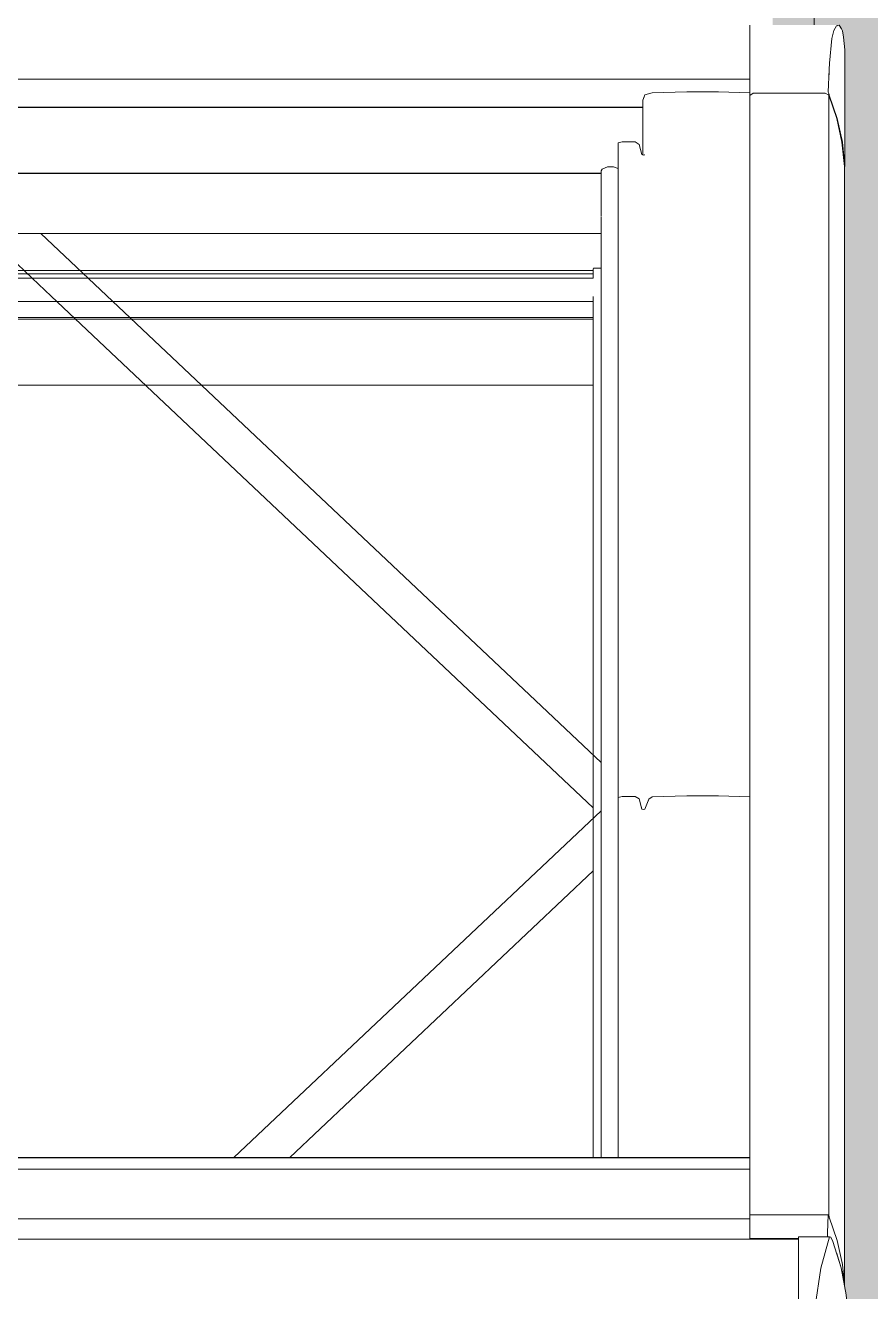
# Model space of a CAD drawing. Header units: metres. Extents: x -208 to 1512, y -277 to 123.
# Drawn here: x 839.847 to 840.278, y -3.63 to -2.984 of the extents above; entities that cross this region are included whole.
import ezdxf

# ---------------------------------------------------------------- set-up
doc = ezdxf.new("R2010")
doc.units = ezdxf.units.M
doc.header["$MEASUREMENT"] = 0
doc.linetypes.add('Wipeout_Contour', pattern=[1, 0, -1])
for name, color, linetype in [('325 Dachfenster', 7, 'Continuous'), ('330 Dachaufbau', 7, 'Continuous'), ('918 Lageplan Beschriftung.x', 7, 'Continuous')]:
    doc.layers.add(name, color=color, linetype=linetype)

# ---------------------------------------------------------------- blocks, each defined once
blk = doc.blocks.new('Dachfläche_60_5', base_point=(837.91228, -4.6))
at = {"layer": '330 Dachaufbau', "linetype": 'Continuous', "lineweight": 0, "true_color": 0x000000}
h = blk.add_hatch(color=18, dxfattribs=at)
h.paths.add_polyline_path([(844.09731, -4.5), (844.09716, -4.54333), (844.09697, -4.6), (844.22771, -4.6), (844.24327, 0.07), (843.21228, 0.07), (843.21228, -0.77152), (841.46228, -0.77152), (841.46228, 0.07), (840.45228, 0.07), (840.45228, -0.4), (840.76228, -0.4), (840.76228, -0.73528), (837.91228, -0.73528), (837.91228, -4.5)])
h.paths.add_polyline_path([(843.18728, -3.79873), (841.48728, -3.79873), (841.48728, -2.1975), (843.18728, -2.1975)], flags=0)
h.paths.add_polyline_path([(840.24913, -2.1975), (840.24913, -3.79873), (838.54913, -3.79873), (838.54913, -2.1975)], flags=0)
at = {"layer": '330 Dachaufbau', "color": 7, "linetype": 'Continuous', "lineweight": 18, "flags": 128}
blk.add_lwpolyline([(840.24913, -3.79873), (840.24913, -2.1975)], dxfattribs=at)
blk = doc.blocks.new('VELUX SlopeRoofBundle[40]_5', base_point=(825.25728, 0))
at = {"color": 254, "linetype": 'Wipeout_Contour', "lineweight": 0, "ltscale": 6718.755766}
blk.add_wipeout([(839.44987, -2.95926), (839.45025, -2.98422), (839.46193, -2.98422), (839.46193, -3.01187), (840.21633, -3.01187), (840.21633, -2.98422), (840.22801, -2.98422), (840.22839, -2.95926)], dxfattribs=at).dxf.layer = '325 Dachfenster'
at = {"color": 254, "linetype": 'Wipeout_Contour', "lineweight": 0, "ltscale": 6722.768354}
blk.add_wipeout([(840.14053, -3.56164), (840.14103, -3.56164), (840.14103, -3.05769), (840.14053, -3.05854), (840.14053, -3.05967), (840.14063, -3.05967), (840.14063, -3.08153), (840.14053, -3.0818)], dxfattribs=at).dxf.layer = '325 Dachfenster'
at = {"color": 254, "linetype": 'Wipeout_Contour', "lineweight": 0, "ltscale": 3360.630416}
blk.add_wipeout([(840.14933, -3.56164), (840.15123, -3.56164), (840.15123, -3.37752), (840.14933, -3.37801)], dxfattribs=at).dxf.layer = '325 Dachfenster'
at = {"color": 254, "linetype": 'Wipeout_Contour', "lineweight": 0, "ltscale": 5040.312457}
blk.add_wipeout([(840.21633, -3.37775), (840.20043, -3.37723), (840.20043, -3.56164), (840.21633, -3.56164), (840.21633, -3.52738), (840.21633, -3.50489)], dxfattribs=at).dxf.layer = '325 Dachfenster'
at = {"color": 254, "linetype": 'Wipeout_Contour', "lineweight": 0, "ltscale": 3360.679061}
blk.add_wipeout([(840.16203, -3.56164), (840.16283, -3.56164), (840.16283, -3.38402), (840.16203, -3.38423)], dxfattribs=at).dxf.layer = '325 Dachfenster'
at = {"color": 254, "linetype": 'Wipeout_Contour', "lineweight": 0, "ltscale": 3361.307446}
blk.add_wipeout([(840.24113, -3.60202), (840.24113, -3.618), (840.25249, -3.618), (840.25699, -3.60202)], dxfattribs=at).dxf.layer = '325 Dachfenster'
at = {"color": 254, "linetype": 'Wipeout_Contour', "lineweight": 0, "ltscale": 4201.601609}
blk.add_wipeout([(840.26283, -3.61796), (840.26283, -3.77361), (840.26351, -3.77738), (840.26543, -3.78697), (840.26543, -3.63161)], dxfattribs=at).dxf.layer = '325 Dachfenster'
at = {"color": 254, "linetype": 'Wipeout_Contour', "lineweight": 0, "ltscale": 3361.005985}
blk.add_wipeout([(840.21633, -2.98692), (840.25913, -2.98692), (840.26054, -2.98457), (840.21633, -2.98457)], dxfattribs=at).dxf.layer = '325 Dachfenster'
at = {"color": 254, "linetype": 'Wipeout_Contour', "lineweight": 0, "ltscale": 3360.99869}
blk.add_wipeout([(840.21633, -3.00365), (840.25696, -3.00365), (840.25817, -2.99113), (840.21633, -2.99113)], dxfattribs=at).dxf.layer = '325 Dachfenster'
at = {"color": 254, "linetype": 'Wipeout_Contour', "lineweight": 0, "ltscale": 3360.675862}
blk.add_wipeout([(840.16123, -3.56164), (840.16203, -3.56164), (840.16203, -3.38423), (840.16123, -3.38395)], dxfattribs=at).dxf.layer = '325 Dachfenster'
at = {"color": 254, "linetype": 'Wipeout_Contour', "lineweight": 0, "ltscale": 3360.946428}
blk.add_wipeout([(840.24113, -3.60294), (840.21633, -3.60294), (840.21633, -3.60322), (840.24113, -3.60322)], dxfattribs=at).dxf.layer = '325 Dachfenster'
at = {"color": 254, "linetype": 'Wipeout_Contour', "lineweight": 0, "ltscale": 3361.270833}
blk.add_wipeout([(840.24113, -3.618), (840.24113, -3.63738), (840.2496, -3.63738), (840.25249, -3.618)], dxfattribs=at).dxf.layer = '325 Dachfenster'
at = {"color": 254, "linetype": 'Wipeout_Contour', "lineweight": 0, "ltscale": 3360.994323}
blk.add_wipeout([(840.25913, -2.98692), (840.21633, -2.98692), (840.21633, -2.99113), (840.25817, -2.99113)], dxfattribs=at).dxf.layer = '325 Dachfenster'
at = {"color": 254, "linetype": 'Wipeout_Contour', "lineweight": 0, "ltscale": 3360.671735}
blk.add_wipeout([(840.15993, -3.56164), (840.16123, -3.56164), (840.16123, -3.38395), (840.15993, -3.37879)], dxfattribs=at).dxf.layer = '325 Dachfenster'
at = {"color": 254, "linetype": 'Wipeout_Contour', "lineweight": 0, "ltscale": 10082.363856}
blk.add_wipeout([(840.25797, -3.75667), (840.25873, -3.75858), (840.25873, -3.60447), (840.25763, -3.6023), (840.25699, -3.60202), (840.25249, -3.618), (840.2496, -3.63738), (840.24832, -3.65986), (840.24875, -3.68525), (840.25083, -3.71311), (840.25457, -3.74323), (840.25589, -3.74981)], dxfattribs=at).dxf.layer = '325 Dachfenster'
at = {"color": 254, "linetype": 'Wipeout_Contour', "lineweight": 0, "ltscale": 3360.684736}
blk.add_wipeout([(840.16283, -3.56164), (840.16483, -3.56164), (840.16483, -3.37886), (840.16283, -3.38402)], dxfattribs=at).dxf.layer = '325 Dachfenster'
at = {"color": 254, "linetype": 'Wipeout_Contour', "lineweight": 0, "ltscale": 4201.574741}
blk.add_wipeout([(840.26283, -3.61796), (840.25873, -3.60447), (840.25873, -3.75858), (840.25985, -3.76324), (840.26283, -3.77361)], dxfattribs=at).dxf.layer = '325 Dachfenster'
at = {"color": 254, "linetype": 'Wipeout_Contour', "lineweight": 0, "ltscale": 3360.664824}
blk.add_wipeout([(840.15783, -3.37752), (840.15783, -3.56164), (840.15993, -3.56164), (840.15993, -3.37879)], dxfattribs=at).dxf.layer = '325 Dachfenster'
at = {"color": 254, "linetype": 'Wipeout_Contour', "lineweight": 0, "ltscale": 3360.692231}
blk.add_wipeout([(840.16483, -3.56164), (840.16663, -3.56164), (840.16663, -3.3778), (840.16483, -3.37886)], dxfattribs=at).dxf.layer = '325 Dachfenster'
at = {"color": 254, "linetype": 'Wipeout_Contour', "lineweight": 0, "ltscale": 5041.678622}
blk.add_wipeout([(840.25593, -3.60202), (840.25683, -3.60202), (840.25683, -3.59208), (840.25638, -3.5909), (840.2563, -3.59082), (840.25593, -3.59999)], dxfattribs=at).dxf.layer = '325 Dachfenster'
at = {"color": 254, "linetype": 'Wipeout_Contour', "lineweight": 0, "ltscale": 3361.090342}
blk.add_wipeout([(840.26353, -3.6162), (840.26353, -3.62164), (840.26483, -3.62846), (840.26483, -3.62845)], dxfattribs=at).dxf.layer = '325 Dachfenster'
at = {"color": 254, "linetype": 'Wipeout_Contour', "lineweight": 0, "ltscale": 3360.671833}
blk.add_wipeout([(840.16203, -3.05055), (840.16123, -3.05027), (840.16123, -3.38395), (840.16203, -3.38423)], dxfattribs=at).dxf.layer = '325 Dachfenster'
at = {"color": 254, "linetype": 'Wipeout_Contour', "lineweight": 0, "ltscale": 3360.647407}
blk.add_wipeout([(840.15783, -3.37752), (840.15123, -3.37752), (840.15123, -3.56164), (840.15783, -3.56164)], dxfattribs=at).dxf.layer = '325 Dachfenster'
at = {"color": 254, "linetype": 'Wipeout_Contour', "lineweight": 0, "ltscale": 3360.731014}
blk.add_wipeout([(840.16663, -3.56164), (840.18423, -3.56164), (840.18423, -3.37723), (840.16663, -3.3778)], dxfattribs=at).dxf.layer = '325 Dachfenster'
at = {"color": 254, "linetype": 'Wipeout_Contour', "lineweight": 0, "ltscale": 5882.65131}
blk.add_wipeout([(840.25683, -3.59208), (840.25683, -3.60202), (840.25699, -3.60202), (840.25763, -3.6023), (840.25873, -3.60447), (840.26083, -3.61138), (840.26083, -3.60403)], dxfattribs=at).dxf.layer = '325 Dachfenster'
at = {"color": 254, "linetype": 'Wipeout_Contour', "lineweight": 0, "ltscale": 5040.25825}
blk.add_wipeout([(840.16203, -3.05055), (840.16203, -3.38423), (840.16283, -3.38402), (840.16283, -3.0503), (840.16273, -3.05033), (840.16273, -3.05036)], dxfattribs=at).dxf.layer = '325 Dachfenster'
at = {"color": 254, "linetype": 'Wipeout_Contour', "lineweight": 0, "ltscale": 3360.619359}
blk.add_wipeout([(840.14693, -3.05649), (840.14693, -3.56164), (840.14933, -3.56164), (840.14933, -3.05731)], dxfattribs=at).dxf.layer = '325 Dachfenster'
at = {"color": 254, "linetype": 'Wipeout_Contour', "lineweight": 0, "ltscale": 3360.798601}
blk.add_wipeout([(840.18423, -3.37723), (840.18423, -3.56164), (840.20043, -3.56164), (840.20043, -3.37723)], dxfattribs=at).dxf.layer = '325 Dachfenster'
at = {"color": 254, "linetype": 'Wipeout_Contour', "lineweight": 0, "ltscale": 5041.222841}
blk.add_wipeout([(840.21633, -3.59999), (840.21633, -3.60294), (840.24113, -3.60294), (840.24113, -3.60202), (840.25593, -3.60202), (840.25593, -3.59999)], dxfattribs=at).dxf.layer = '325 Dachfenster'
at = {"color": 254, "linetype": 'Wipeout_Contour', "lineweight": 0, "ltscale": 4201.111791}
blk.add_wipeout([(840.26083, -3.60403), (840.26083, -3.61138), (840.26283, -3.61796), (840.26353, -3.62164), (840.26353, -3.6162)], dxfattribs=at).dxf.layer = '325 Dachfenster'
at = {"color": 254, "linetype": 'Wipeout_Contour', "lineweight": 0, "ltscale": 4201.771676}
blk.add_wipeout([(840.26333, -3.04401), (840.26063, -3.03184), (840.26063, -3.60344), (840.26083, -3.60403), (840.26333, -3.6153)], dxfattribs=at).dxf.layer = '325 Dachfenster'
at = {"color": 254, "linetype": 'Wipeout_Contour', "lineweight": 0, "ltscale": 3360.680575}
blk.add_wipeout([(840.16483, -3.04514), (840.16283, -3.0503), (840.16283, -3.38402), (840.16483, -3.37886)], dxfattribs=at).dxf.layer = '325 Dachfenster'
at = {"color": 254, "linetype": 'Wipeout_Contour', "lineweight": 0, "ltscale": 3360.59656}
blk.add_wipeout([(840.14103, -3.05769), (840.14103, -3.56164), (840.14383, -3.56164), (840.14383, -3.05656)], dxfattribs=at).dxf.layer = '325 Dachfenster'
at = {"color": 254, "linetype": 'Wipeout_Contour', "lineweight": 0, "ltscale": 3360.985413}
blk.add_wipeout([(840.21633, -3.59082), (840.21633, -3.59999), (840.25593, -3.59999), (840.2563, -3.59082)], dxfattribs=at).dxf.layer = '325 Dachfenster'
at = {"color": 254, "linetype": 'Wipeout_Contour', "lineweight": 0, "ltscale": 3359.388188}
blk.add_wipeout([(840.24113, -3.60322), (839.43713, -3.60322), (839.43713, -3.61935), (840.24113, -3.61935)], dxfattribs=at).dxf.layer = '325 Dachfenster'
at = {"color": 254, "linetype": 'Wipeout_Contour', "lineweight": 0, "ltscale": 3360.972522}
blk.add_wipeout([(840.21803, -3.01893), (840.21803, -3.59082), (840.25483, -3.59082), (840.25483, -3.01893)], dxfattribs=at).dxf.layer = '325 Dachfenster'
at = {"color": 254, "linetype": 'Wipeout_Contour', "lineweight": 0, "ltscale": 3360.667575}
blk.add_wipeout([(840.15993, -3.37879), (840.16123, -3.38395), (840.16123, -3.05027), (840.15993, -3.0451)], dxfattribs=at).dxf.layer = '325 Dachfenster'
at = {"color": 254, "linetype": 'Wipeout_Contour', "lineweight": 0, "ltscale": 3360.726931}
blk.add_wipeout([(840.16663, -3.04408), (840.16663, -3.3778), (840.18423, -3.37723), (840.18423, -3.04351)], dxfattribs=at).dxf.layer = '325 Dachfenster'
at = {"color": 254, "linetype": 'Wipeout_Contour', "lineweight": 0, "ltscale": 3360.608348}
blk.add_wipeout([(840.14383, -3.05656), (840.14383, -3.56164), (840.14693, -3.56164), (840.14693, -3.05649)], dxfattribs=at).dxf.layer = '325 Dachfenster'
at = {"color": 254, "linetype": 'Wipeout_Contour', "lineweight": 0, "ltscale": 3359.379874}
blk.add_wipeout([(839.53773, -3.09043), (839.53773, -3.0905), (840.14053, -3.0905), (840.14053, -3.09043)], dxfattribs=at).dxf.layer = '325 Dachfenster'
at = {"color": 254, "linetype": 'Wipeout_Contour', "lineweight": 0, "ltscale": 3359.387952}
blk.add_wipeout([(840.21633, -3.59644), (839.46193, -3.59644), (839.46193, -3.59875), (840.21633, -3.59875)], dxfattribs=at).dxf.layer = '325 Dachfenster'
at = {"color": 254, "linetype": 'Wipeout_Contour', "lineweight": 0, "ltscale": 3359.38851}
blk.add_wipeout([(839.43713, -3.64056), (840.24113, -3.64056), (840.24113, -3.61935), (839.43713, -3.61935)], dxfattribs=at).dxf.layer = '325 Dachfenster'
at = {"layer": '325 Dachfenster', "linetype": 'Continuous', "lineweight": 0, "flags": 128}
for points in [[(840.16123, -3.38395), (840.16203, -3.38423)], [(840.16203, -3.38423), (840.16283, -3.38402)], [(840.24113, -3.82879), (840.24113, -3.82144), (840.24113, -3.81267), (840.24113, -3.80235), (840.24113, -3.79054), (840.24113, -3.77738), (840.24113, -3.76324), (840.24113, -3.75667), (840.24113, -3.74981), (840.24113, -3.74323), (840.24113, -3.71311), (840.24113, -3.68525), (840.24113, -3.65986), (840.24113, -3.63738), (840.24113, -3.618), (840.24113, -3.60202)]]:
    blk.add_lwpolyline(points, dxfattribs=at)
at = {"color": 254, "linetype": 'Wipeout_Contour', "lineweight": 0, "ltscale": 3360.895534}
blk.add_wipeout([(840.21633, -3.02019), (840.21633, -3.59082), (840.21803, -3.59082), (840.21803, -3.01893)], dxfattribs=at).dxf.layer = '325 Dachfenster'
at = {"color": 254, "linetype": 'Wipeout_Contour', "lineweight": 0, "ltscale": 4201.778103}
blk.add_wipeout([(840.25663, -3.01989), (840.25663, -3.59156), (840.25683, -3.59208), (840.26063, -3.60344), (840.26063, -3.03184)], dxfattribs=at).dxf.layer = '325 Dachfenster'
at = {"color": 254, "linetype": 'Wipeout_Contour', "lineweight": 0, "ltscale": 3360.626336}
blk.add_wipeout([(840.14933, -3.04433), (840.14933, -3.37801), (840.15123, -3.37752), (840.15123, -3.04383)], dxfattribs=at).dxf.layer = '325 Dachfenster'
at = {"color": 254, "linetype": 'Wipeout_Contour', "lineweight": 0, "ltscale": 3360.688142}
blk.add_wipeout([(840.16483, -3.04514), (840.16483, -3.37886), (840.16663, -3.3778), (840.16663, -3.04408)], dxfattribs=at).dxf.layer = '325 Dachfenster'
at = {"color": 254, "linetype": 'Wipeout_Contour', "lineweight": 0, "ltscale": 3360.794529}
blk.add_wipeout([(840.18423, -3.04351), (840.18423, -3.37723), (840.20043, -3.37723), (840.20043, -3.04351)], dxfattribs=at).dxf.layer = '325 Dachfenster'
at = {"color": 254, "linetype": 'Wipeout_Contour', "lineweight": 0, "ltscale": 3359.379425}
blk.add_wipeout([(839.53763, -3.05967), (839.53763, -3.05988), (840.14063, -3.05988), (840.14063, -3.05967)], dxfattribs=at).dxf.layer = '325 Dachfenster'
at = {"color": 254, "linetype": 'Wipeout_Contour', "lineweight": 0, "ltscale": 3359.379681}
blk.add_wipeout([(839.53763, -3.0748), (839.53763, -3.07982), (840.14063, -3.07982), (840.14063, -3.0748)], dxfattribs=at).dxf.layer = '325 Dachfenster'
at = {"color": 254, "linetype": 'Wipeout_Contour', "lineweight": 0, "ltscale": 3359.387916}
blk.add_wipeout([(840.21633, -3.59448), (839.46193, -3.59448), (839.46193, -3.59644), (840.21633, -3.59644)], dxfattribs=at).dxf.layer = '325 Dachfenster'
at = {"color": 254, "linetype": 'Wipeout_Contour', "lineweight": 0, "ltscale": 3359.388034}
blk.add_wipeout([(840.21633, -3.6015), (839.46193, -3.6015), (839.46193, -3.60322), (840.21633, -3.60322)], dxfattribs=at).dxf.layer = '325 Dachfenster'
at = {"layer": '325 Dachfenster', "linetype": 'Continuous', "lineweight": 0, "flags": 128}
for points in [[(840.16483, -3.37886), (840.16663, -3.3778)], [(840.25699, -3.60202), (840.24113, -3.60202)], [(840.25699, -3.60202), (840.25763, -3.6023)]]:
    blk.add_lwpolyline(points, dxfattribs=at)
at = {"color": 254, "linetype": 'Wipeout_Contour', "lineweight": 0, "ltscale": 5040.907145}
blk.add_wipeout([(840.25483, -3.01893), (840.25483, -3.59082), (840.2563, -3.59082), (840.25638, -3.5909), (840.25663, -3.59156), (840.25663, -3.01989)], dxfattribs=at).dxf.layer = '325 Dachfenster'
at = {"color": 254, "linetype": 'Wipeout_Contour', "lineweight": 0, "ltscale": 3360.643334}
blk.add_wipeout([(840.15783, -3.04383), (840.15123, -3.04383), (840.15123, -3.37752), (840.15783, -3.37752)], dxfattribs=at).dxf.layer = '325 Dachfenster'
at = {"color": 254, "linetype": 'Wipeout_Contour', "lineweight": 0, "ltscale": 3360.85873}
blk.add_wipeout([(840.20043, -3.04351), (840.20043, -3.37723), (840.21633, -3.37775), (840.21633, -3.04403)], dxfattribs=at).dxf.layer = '325 Dachfenster'
at = {"color": 254, "linetype": 'Wipeout_Contour', "lineweight": 0, "ltscale": 4201.70287}
blk.add_wipeout([(840.26333, -3.04401), (840.26333, -3.6153), (840.26353, -3.6162), (840.26463, -3.62657), (840.26463, -3.05626)], dxfattribs=at).dxf.layer = '325 Dachfenster'
at = {"color": 254, "linetype": 'Wipeout_Contour', "lineweight": 0, "ltscale": 3359.379504}
blk.add_wipeout([(839.53763, -3.07049), (840.14063, -3.07049), (840.14063, -3.05988), (839.53763, -3.05988)], dxfattribs=at).dxf.layer = '325 Dachfenster'
at = {"color": 254, "linetype": 'Wipeout_Contour', "lineweight": 0, "ltscale": 6718.759164}
blk.add_wipeout([(840.14063, -3.08067), (839.53763, -3.08067), (839.53763, -3.08153), (839.53773, -3.0818), (839.53773, -3.08258), (840.14053, -3.08258), (840.14053, -3.0818), (840.14063, -3.08153)], dxfattribs=at).dxf.layer = '325 Dachfenster'
at = {"color": 254, "linetype": 'Wipeout_Contour', "lineweight": 0, "ltscale": 3359.38739}
blk.add_wipeout([(839.46193, -3.56177), (839.46193, -3.56751), (840.21633, -3.56751), (840.21633, -3.56177)], dxfattribs=at).dxf.layer = '325 Dachfenster'
at = {"color": 254, "linetype": 'Wipeout_Contour', "lineweight": 0, "ltscale": 3359.387728}
blk.add_wipeout([(839.46193, -3.58631), (840.21633, -3.58631), (840.21633, -3.58259), (839.46193, -3.58259)], dxfattribs=at).dxf.layer = '325 Dachfenster'
at = {"color": 254, "linetype": 'Wipeout_Contour', "lineweight": 0, "ltscale": 3359.387865}
blk.add_wipeout([(839.46193, -3.59202), (839.46193, -3.59296), (840.21633, -3.59296), (840.21633, -3.59202)], dxfattribs=at).dxf.layer = '325 Dachfenster'
at = {"color": 254, "linetype": 'Wipeout_Contour', "lineweight": 0, "ltscale": 3359.387996}
blk.add_wipeout([(840.21633, -3.59875), (839.46193, -3.59875), (839.46193, -3.6015), (840.21633, -3.6015)], dxfattribs=at).dxf.layer = '325 Dachfenster'
at = {"layer": '325 Dachfenster', "linetype": 'Continuous', "lineweight": 0, "flags": 128}
for points in [[(840.16663, -3.3778), (840.18423, -3.37723), (840.20043, -3.37723), (840.21633, -3.37775)], [(840.2563, -3.59082), (840.25593, -3.59999), (840.25593, -3.60202)], [(840.2563, -3.59082), (840.25638, -3.5909)], [(840.25638, -3.5909), (840.25683, -3.59208), (840.26083, -3.60403), (840.26353, -3.6162), (840.26483, -3.62845)], [(840.26676, -3.82879), (840.26676, -3.82144), (840.26675, -3.81267), (840.26674, -3.80235), (840.26673, -3.79916), (840.26578, -3.79054), (840.26543, -3.78697), (840.26351, -3.77738), (840.26283, -3.77361), (840.25985, -3.76324), (840.25873, -3.75858), (840.25797, -3.75667), (840.25589, -3.74981), (840.25457, -3.74323), (840.25083, -3.71311), (840.24875, -3.68525), (840.24832, -3.65986), (840.2496, -3.63738), (840.25249, -3.618), (840.25699, -3.60202)], [(840.25763, -3.6023), (840.25873, -3.60447), (840.26283, -3.61796), (840.26543, -3.63161), (840.26673, -3.64552), (840.26673, -3.64685)], [(839.43713, -3.60322), (840.24113, -3.60322)], [(840.21633, -3.60322), (840.21633, -3.60294)], [(840.21633, -3.60294), (840.24113, -3.60294)], [(840.26483, -3.62846), (840.26483, -3.62845)]]:
    blk.add_lwpolyline(points, dxfattribs=at)
at = {"color": 254, "linetype": 'Wipeout_Contour', "lineweight": 0, "ltscale": 3360.660739}
blk.add_wipeout([(840.15783, -3.04383), (840.15783, -3.37752), (840.15993, -3.37879), (840.15993, -3.0451)], dxfattribs=at).dxf.layer = '325 Dachfenster'
at = {"color": 254, "linetype": 'Wipeout_Contour', "lineweight": 0, "ltscale": 3359.379613}
blk.add_wipeout([(839.53763, -3.07049), (839.53763, -3.0748), (840.14063, -3.0748), (840.14063, -3.07049)], dxfattribs=at).dxf.layer = '325 Dachfenster'
at = {"color": 254, "linetype": 'Wipeout_Contour', "lineweight": 0, "ltscale": 3359.379766}
blk.add_wipeout([(840.14053, -3.08258), (839.53773, -3.08258), (839.53773, -3.08364), (840.14053, -3.08364)], dxfattribs=at).dxf.layer = '325 Dachfenster'
at = {"color": 254, "linetype": 'Wipeout_Contour', "lineweight": 0, "ltscale": 3359.38734}
blk.add_wipeout([(839.46193, -3.56164), (839.46193, -3.56177), (840.21633, -3.56177), (840.21633, -3.56164)], dxfattribs=at).dxf.layer = '325 Dachfenster'
at = {"color": 254, "linetype": 'Wipeout_Contour', "lineweight": 0, "ltscale": 3359.387452}
blk.add_wipeout([(839.46193, -3.56903), (840.21633, -3.56903), (840.21633, -3.56751), (839.46193, -3.56751)], dxfattribs=at).dxf.layer = '325 Dachfenster'
at = {"color": 254, "linetype": 'Wipeout_Contour', "lineweight": 0, "ltscale": 3359.38784}
blk.add_wipeout([(839.46193, -3.59078), (839.46193, -3.59128), (840.21633, -3.59128), (840.21633, -3.59078)], dxfattribs=at).dxf.layer = '325 Dachfenster'
at = {"layer": '325 Dachfenster', "linetype": 'Continuous', "lineweight": 0, "flags": 128}
for points in [[(840.14933, -3.37801), (840.15123, -3.37752), (840.15783, -3.37752)], [(840.15783, -3.37752), (840.15993, -3.37879)], [(840.15993, -3.37879), (840.16123, -3.38395)], [(840.16283, -3.38402), (840.16483, -3.37886)]]:
    blk.add_lwpolyline(points, dxfattribs=at)
at = {"color": 254, "linetype": 'Wipeout_Contour', "lineweight": 0, "ltscale": 5880.713784}
blk.add_wipeout([(840.16183, -3.05048), (840.16203, -3.05055), (840.16273, -3.05036), (840.16273, -3.05033), (840.1628, -3.05031), (840.16283, -3.05023), (840.16183, -3.02258)], dxfattribs=at).dxf.layer = '325 Dachfenster'
at = {"color": 254, "linetype": 'Wipeout_Contour', "lineweight": 0, "ltscale": 3359.379779}
blk.add_wipeout([(839.53773, -3.08428), (840.14053, -3.08428), (840.14053, -3.08364), (839.53773, -3.08364)], dxfattribs=at).dxf.layer = '325 Dachfenster'
at = {"color": 254, "linetype": 'Wipeout_Contour', "lineweight": 0, "ltscale": 3359.387518}
blk.add_wipeout([(839.46193, -3.57329), (840.21633, -3.57329), (840.21633, -3.57098), (839.46193, -3.57098)], dxfattribs=at).dxf.layer = '325 Dachfenster'
at = {"color": 254, "linetype": 'Wipeout_Contour', "lineweight": 0, "ltscale": 3359.387886}
blk.add_wipeout([(839.46193, -3.59296), (839.46193, -3.59448), (840.21633, -3.59448), (840.21633, -3.59296)], dxfattribs=at).dxf.layer = '325 Dachfenster'
at = {"color": 254, "linetype": 'Wipeout_Contour', "lineweight": 0, "ltscale": 3361.005445}
blk.add_wipeout([(840.16284, -3.01991), (840.16183, -3.02258), (840.16283, -3.05023), (840.16483, -3.04514)], dxfattribs=at).dxf.layer = '325 Dachfenster'
at = {"color": 254, "linetype": 'Wipeout_Contour', "lineweight": 0, "ltscale": 3359.379724}
blk.add_wipeout([(839.53763, -3.07982), (839.53763, -3.08067), (840.14063, -3.08067), (840.14063, -3.07982)], dxfattribs=at).dxf.layer = '325 Dachfenster'
at = {"color": 254, "linetype": 'Wipeout_Contour', "lineweight": 0, "ltscale": 3359.379834}
blk.add_wipeout([(839.53773, -3.09043), (840.14053, -3.09043), (840.14053, -3.08499), (839.53773, -3.08499)], dxfattribs=at).dxf.layer = '325 Dachfenster'
at = {"color": 254, "linetype": 'Wipeout_Contour', "lineweight": 0, "ltscale": 3359.387561}
blk.add_wipeout([(839.46193, -3.57329), (839.46193, -3.57605), (840.21633, -3.57605), (840.21633, -3.57329)], dxfattribs=at).dxf.layer = '325 Dachfenster'
at = {"color": 254, "linetype": 'Wipeout_Contour', "lineweight": 0, "ltscale": 3359.387793}
blk.add_wipeout([(839.46193, -3.5902), (840.21633, -3.5902), (840.21633, -3.58631), (839.46193, -3.58631)], dxfattribs=at).dxf.layer = '325 Dachfenster'
at = {"color": 254, "linetype": 'Wipeout_Contour', "lineweight": 0, "ltscale": 2520.486514}
blk.add_wipeout([(840.16283, -3.01983), (840.16483, -3.04514), (840.16663, -3.04408)], dxfattribs=at).dxf.layer = '325 Dachfenster'
at = {"color": 254, "linetype": 'Wipeout_Contour', "lineweight": 0, "ltscale": 3359.379788}
blk.add_wipeout([(839.53773, -3.08499), (840.14053, -3.08499), (840.14053, -3.08428), (839.53773, -3.08428)], dxfattribs=at).dxf.layer = '325 Dachfenster'
at = {"color": 254, "linetype": 'Wipeout_Contour', "lineweight": 0, "ltscale": 2519.652614}
blk.add_wipeout([(840.14053, -3.0905), (839.85501, -3.0905), (840.14053, -3.36016)], dxfattribs=at).dxf.layer = '325 Dachfenster'
at = {"color": 254, "linetype": 'Wipeout_Contour', "lineweight": 0, "ltscale": 3359.387481}
blk.add_wipeout([(839.46193, -3.57098), (840.21633, -3.57098), (840.21633, -3.56903), (839.46193, -3.56903)], dxfattribs=at).dxf.layer = '325 Dachfenster'
at = {"color": 254, "linetype": 'Wipeout_Contour', "lineweight": 0, "ltscale": 3359.387666}
blk.add_wipeout([(839.46193, -3.58259), (840.21633, -3.58259), (840.21633, -3.5791), (839.46193, -3.5791)], dxfattribs=at).dxf.layer = '325 Dachfenster'
at = {"color": 254, "linetype": 'Wipeout_Contour', "lineweight": 0, "ltscale": 3359.387835}
blk.add_wipeout([(839.46193, -3.59078), (840.21633, -3.59078), (840.21633, -3.59071), (839.46193, -3.59071)], dxfattribs=at).dxf.layer = '325 Dachfenster'
at = {"layer": '325 Dachfenster', "linetype": 'Continuous', "lineweight": 0, "flags": 128}
blk.add_lwpolyline([(840.21633, -3.56751), (839.46193, -3.56751)], dxfattribs=at)
at = {"color": 254, "linetype": 'Wipeout_Contour', "lineweight": 0, "ltscale": 2520.009459}
blk.add_wipeout([(840.16183, -3.02258), (840.16284, -3.01991), (840.16283, -3.01983)], dxfattribs=at).dxf.layer = '325 Dachfenster'
at = {"color": 254, "linetype": 'Wipeout_Contour', "lineweight": 0, "ltscale": 6718.769132}
blk.add_wipeout([(839.53773, -3.3849), (839.72487, -3.56164), (839.95339, -3.56164), (840.14053, -3.3849), (840.14053, -3.36016), (839.85501, -3.0905), (839.82326, -3.0905), (839.53773, -3.36016)], dxfattribs=at).dxf.layer = '325 Dachfenster'
at = {"color": 254, "linetype": 'Wipeout_Contour', "lineweight": 0, "ltscale": 3359.38761}
blk.add_wipeout([(839.46193, -3.5791), (840.21633, -3.5791), (840.21633, -3.57605), (839.46193, -3.57605)], dxfattribs=at).dxf.layer = '325 Dachfenster'
at = {"color": 254, "linetype": 'Wipeout_Contour', "lineweight": 0, "ltscale": 3359.387848}
blk.add_wipeout([(839.46193, -3.59169), (840.21633, -3.59169), (840.21633, -3.59128), (839.46193, -3.59128)], dxfattribs=at).dxf.layer = '325 Dachfenster'
at = {"layer": '325 Dachfenster', "linetype": 'Continuous', "lineweight": 0, "flags": 128}
for points in [[(839.53773, -3.09043), (840.14053, -3.09043)], [(839.53773, -3.0905), (840.14053, -3.0905)], [(839.85501, -3.0905), (840.14053, -3.36016)], [(839.54183, -3.10931), (840.13643, -3.10931)], [(839.54183, -3.11101), (840.13643, -3.11101)], [(840.13663, -3.10825), (840.13643, -3.10846)], [(840.13643, -3.10846), (840.13643, -3.1132)], [(840.14053, -3.10825), (840.13663, -3.10825)], [(839.5417, -3.1132), (840.13657, -3.1132)], [(839.54183, -3.12522), (840.13643, -3.12522)], [(839.54183, -3.13335), (840.13643, -3.13335)], [(839.54183, -3.13413), (840.13643, -3.13413)], [(839.54183, -3.16786), (840.13643, -3.16786)]]:
    blk.add_lwpolyline(points, dxfattribs=at)
at = {"color": 254, "linetype": 'Wipeout_Contour', "lineweight": 0, "ltscale": 2520.01123}
blk.add_wipeout([(840.16663, -3.01876), (840.16283, -3.01983), (840.16663, -3.04408)], dxfattribs=at).dxf.layer = '325 Dachfenster'
at = {"color": 254, "linetype": 'Wipeout_Contour', "lineweight": 0, "ltscale": 2519.758843}
blk.add_wipeout([(840.14053, -3.3849), (839.95339, -3.56164), (840.14053, -3.56164)], dxfattribs=at).dxf.layer = '325 Dachfenster'
at = {"color": 254, "linetype": 'Wipeout_Contour', "lineweight": 0, "ltscale": 3359.387854}
blk.add_wipeout([(839.46193, -3.59169), (839.46193, -3.59202), (840.21633, -3.59202), (840.21633, -3.59169)], dxfattribs=at).dxf.layer = '325 Dachfenster'
at = {"layer": '325 Dachfenster', "linetype": 'Continuous', "lineweight": 0, "flags": 128}
for points in [[(840.14053, -3.0818), (840.14053, -3.56164)], [(839.83913, -3.10238), (839.85059, -3.1132), (839.86032, -3.12239), (840.13657, -3.38328)], [(840.13643, -3.12267), (840.13643, -3.56164)], [(839.95339, -3.56164), (840.14053, -3.3849)], [(839.98184, -3.56164), (840.13657, -3.41552)], [(840.21633, -3.56164), (839.46193, -3.56164)]]:
    blk.add_lwpolyline(points, dxfattribs=at)
at = {"color": 254, "linetype": 'Wipeout_Contour', "lineweight": 0, "ltscale": 3360.724173}
blk.add_wipeout([(840.18423, -3.0182), (840.16663, -3.01876), (840.16663, -3.04408), (840.18423, -3.04351)], dxfattribs=at).dxf.layer = '325 Dachfenster'
at = {"color": 254, "linetype": 'Wipeout_Contour', "lineweight": 0, "ltscale": 3359.378938}
blk.add_wipeout([(839.51643, -3.02615), (839.51643, -3.02622), (840.16183, -3.02622), (840.16183, -3.02615)], dxfattribs=at).dxf.layer = '325 Dachfenster'
at = {"color": 254, "linetype": 'Wipeout_Contour', "lineweight": 0, "ltscale": 3359.387833}
blk.add_wipeout([(839.46193, -3.59055), (839.46193, -3.59071), (840.21633, -3.59071), (840.21633, -3.59055)], dxfattribs=at).dxf.layer = '325 Dachfenster'
at = {"color": 254, "linetype": 'Wipeout_Contour', "lineweight": 0, "ltscale": 3360.791794}
blk.add_wipeout([(840.18423, -3.0182), (840.18423, -3.04351), (840.20043, -3.04351), (840.20043, -3.0182)], dxfattribs=at).dxf.layer = '325 Dachfenster'
at = {"color": 254, "linetype": 'Wipeout_Contour', "lineweight": 0, "ltscale": 3359.379025}
blk.add_wipeout([(839.51643, -3.03818), (840.16183, -3.03818), (840.16183, -3.02622), (839.51643, -3.02622)], dxfattribs=at).dxf.layer = '325 Dachfenster'
at = {"color": 254, "linetype": 'Wipeout_Contour', "lineweight": 0, "ltscale": 3359.387829}
blk.add_wipeout([(839.46193, -3.5902), (839.46193, -3.59055), (840.21633, -3.59055), (840.21633, -3.5902)], dxfattribs=at).dxf.layer = '325 Dachfenster'
at = {"layer": '325 Dachfenster', "linetype": 'Continuous', "lineweight": 0, "flags": 128}
for points in [[(840.21633, -3.59296), (839.46193, -3.59296)], [(840.21633, -3.60294), (840.21633, -3.59999), (840.21633, -3.59082)], [(840.2563, -3.59082), (840.21633, -3.59082)]]:
    blk.add_lwpolyline(points, dxfattribs=at)
at = {"color": 254, "linetype": 'Wipeout_Contour', "lineweight": 0, "ltscale": 3360.855974}
blk.add_wipeout([(840.20043, -3.04351), (840.21633, -3.04403), (840.21633, -3.01871), (840.20043, -3.0182)], dxfattribs=at).dxf.layer = '325 Dachfenster'
at = {"color": 254, "linetype": 'Wipeout_Contour', "lineweight": 0, "ltscale": 13437.51796}
blk.add_wipeout([(839.51643, -3.03818), (839.51643, -3.05048), (839.51703, -3.05027), (839.51833, -3.04511), (839.52043, -3.04383), (839.52703, -3.04383), (839.52893, -3.04433), (839.52893, -3.05274), (840.14933, -3.05274), (840.14933, -3.04433), (840.15123, -3.04383), (840.15783, -3.04383), (840.15993, -3.0451), (840.16123, -3.05027), (840.16183, -3.05048), (840.16183, -3.03818)], dxfattribs=at).dxf.layer = '325 Dachfenster'
at = {"layer": '325 Dachfenster', "linetype": 'Continuous', "lineweight": 0, "flags": 128}
blk.add_lwpolyline([(840.14933, -3.04433), (840.15123, -3.04383), (840.15783, -3.04383)], dxfattribs=at)
at = {"color": 254, "linetype": 'Wipeout_Contour', "lineweight": 0, "ltscale": 13437.514774}
blk.add_wipeout([(840.21633, -3.01187), (839.46193, -3.01187), (839.46193, -3.01871), (839.47783, -3.0182), (839.49403, -3.0182), (839.51163, -3.01876), (839.51543, -3.01983), (839.51643, -3.02258), (839.51643, -3.02615), (840.16183, -3.02615), (840.16183, -3.02258), (840.16283, -3.01983), (840.16663, -3.01876), (840.18423, -3.0182), (840.20043, -3.0182), (840.21633, -3.01871)], dxfattribs=at).dxf.layer = '325 Dachfenster'
at = {"color": 254, "linetype": 'Wipeout_Contour', "lineweight": 0, "ltscale": 3361.651599}
blk.add_wipeout([(840.1628, -3.05031), (840.16283, -3.0503), (840.16483, -3.04514), (840.16283, -3.05023)], dxfattribs=at).dxf.layer = '325 Dachfenster'
at = {"color": 254, "linetype": 'Wipeout_Contour', "lineweight": 0, "ltscale": 11757.83242}
blk.add_wipeout([(839.52893, -3.05274), (839.52893, -3.05731), (839.53133, -3.05649), (839.53443, -3.05656), (839.53723, -3.05769), (839.53773, -3.05854), (839.53773, -3.05967), (840.14053, -3.05967), (840.14053, -3.05854), (840.14103, -3.05769), (840.14383, -3.05656), (840.14693, -3.05649), (840.14933, -3.05731), (840.14933, -3.05274)], dxfattribs=at).dxf.layer = '325 Dachfenster'
at = {"layer": '325 Dachfenster', "linetype": 'Continuous', "lineweight": 0, "flags": 128}
for points in [[(840.16183, -3.02258), (840.16283, -3.01983)], [(839.51643, -3.02615), (840.16183, -3.02615)], [(840.16183, -3.05048), (840.16183, -3.02258)], [(840.14933, -3.04433), (840.14933, -3.37801), (840.14933, -3.56164)], [(840.15783, -3.04383), (840.15993, -3.0451)], [(840.15993, -3.0451), (840.16123, -3.05027)], [(840.16123, -3.05027), (840.16203, -3.05055)], [(840.16203, -3.05055), (840.16273, -3.05036)], [(840.16273, -3.05036), (840.16273, -3.05033)], [(840.1628, -3.05031), (840.16283, -3.05023)], [(839.53763, -3.05967), (840.14063, -3.05967)], [(840.14053, -3.05854), (840.14103, -3.05769)], [(840.14053, -3.05854), (840.14053, -3.05967)], [(840.14063, -3.05988), (840.14063, -3.05967)], [(840.14063, -3.08153), (840.14063, -3.08067), (840.14063, -3.07982), (840.14063, -3.0748), (840.14063, -3.07049), (840.14063, -3.05988)], [(840.14103, -3.05769), (840.14383, -3.05656)], [(840.14383, -3.05656), (840.14693, -3.05649)], [(840.14693, -3.05649), (840.14933, -3.05731)]]:
    blk.add_lwpolyline(points, dxfattribs=at)
at = {"color": 254, "linetype": 'Wipeout_Contour', "lineweight": 0, "ltscale": 11760.50316}
blk.add_wipeout([(840.25641, -3.01879), (840.21633, -3.01879), (840.21633, -3.02019), (840.21803, -3.01893), (840.25483, -3.01893), (840.25663, -3.01989), (840.26063, -3.03184), (840.26333, -3.04401), (840.26463, -3.05626), (840.26463, -3.05641), (840.26483, -3.05626), (840.26353, -3.04401), (840.26083, -3.03184), (840.25683, -3.01989)], dxfattribs=at).dxf.layer = '325 Dachfenster'
at = {"color": 254, "linetype": 'Wipeout_Contour', "lineweight": 0, "ltscale": 5041.378431}
blk.add_wipeout([(840.26083, -2.98451), (840.26083, -3.03184), (840.26353, -3.04401), (840.26353, -2.98718), (840.26314, -2.98607), (840.26183, -2.98422)], dxfattribs=at).dxf.layer = '325 Dachfenster'
at = {"color": 254, "linetype": 'Wipeout_Contour', "lineweight": 0, "ltscale": 4200.747922}
blk.add_wipeout([(840.21633, -3.01836), (840.25633, -3.01836), (840.25683, -3.00685), (840.25696, -3.00365), (840.21633, -3.00365)], dxfattribs=at).dxf.layer = '325 Dachfenster'
at = {"layer": '325 Dachfenster', "linetype": 'Continuous', "lineweight": 0, "flags": 128}
blk.add_lwpolyline([(839.46193, -3.01187), (840.21633, -3.01187)], dxfattribs=at)
at = {"color": 254, "linetype": 'Wipeout_Contour', "lineweight": 0, "ltscale": 4201.437015}
blk.add_wipeout([(840.26353, -3.04401), (840.26483, -3.05626), (840.26483, -2.99685), (840.26407, -2.99035), (840.26353, -2.98718)], dxfattribs=at).dxf.layer = '325 Dachfenster'
at = {"color": 254, "linetype": 'Wipeout_Contour', "lineweight": 0, "ltscale": 3360.969793}
blk.add_wipeout([(840.21633, -3.01836), (840.21633, -3.01879), (840.25641, -3.01879), (840.25633, -3.01836)], dxfattribs=at).dxf.layer = '325 Dachfenster'
at = {"layer": '325 Dachfenster', "linetype": 'Continuous', "lineweight": 0, "flags": 128}
for points in [[(840.26483, -3.05626), (840.26483, -2.99685)], [(840.16283, -3.01983), (840.16663, -3.01876), (840.18423, -3.0182), (840.20043, -3.0182), (840.21633, -3.01871)], [(840.21633, -3.01879), (840.21633, -3.01836)], [(840.21633, -3.02019), (840.21633, -3.01879)], [(840.21803, -3.01893), (840.21633, -3.02019)], [(840.21633, -3.02019), (840.21633, -3.59082)], [(840.26463, -3.05626), (840.26463, -3.62657)], [(840.26463, -3.05641), (840.26483, -3.05626)]]:
    blk.add_lwpolyline(points, dxfattribs=at)
at = {"color": 254, "linetype": 'Wipeout_Contour', "lineweight": 0, "ltscale": 3360.884734}
blk.add_wipeout([(840.25641, -3.01879), (840.25683, -3.01989), (840.25683, -3.00685), (840.25633, -3.01836)], dxfattribs=at).dxf.layer = '325 Dachfenster'
at = {"color": 254, "linetype": 'Wipeout_Contour', "lineweight": 0, "ltscale": 6722.245275}
blk.add_wipeout([(840.25683, -3.00685), (840.25683, -3.01989), (840.26083, -3.03184), (840.26083, -2.98451), (840.26054, -2.98457), (840.25913, -2.98692), (840.25817, -2.99113), (840.25696, -3.00365)], dxfattribs=at).dxf.layer = '325 Dachfenster'
at = {"layer": '325 Dachfenster', "linetype": 'Continuous', "lineweight": 0, "flags": 128}
for points in [[(840.25483, -3.01893), (840.21803, -3.01893)], [(840.25663, -3.01989), (840.25483, -3.01893)], [(840.25633, -3.01836), (840.25641, -3.01879)], [(840.26483, -3.05626), (840.26353, -3.04401), (840.26083, -3.03184), (840.25683, -3.01989), (840.25641, -3.01879)], [(840.25663, -3.01989), (840.25663, -3.59156)], [(840.26463, -3.05626), (840.26333, -3.04401), (840.26063, -3.03184), (840.25663, -3.01989)]]:
    blk.add_lwpolyline(points, dxfattribs=at)
at = {"color": 254, "linetype": 'Wipeout_Contour', "lineweight": 0, "ltscale": 4200.794615}
blk.add_wipeout([(840.21633, -2.98457), (840.26054, -2.98457), (840.26083, -2.98451), (840.26183, -2.98422), (840.21633, -2.98422)], dxfattribs=at).dxf.layer = '325 Dachfenster'
at = {"layer": '325 Dachfenster', "linetype": 'Continuous', "lineweight": 0, "flags": 128}
for points in [[(840.21633, -3.01836), (840.21633, -3.00365), (840.21633, -2.99113), (840.21633, -2.98692), (840.21633, -2.98457), (840.21633, -2.98422)], [(840.25633, -3.01836), (840.25683, -3.00685), (840.25696, -3.00365), (840.25817, -2.99113), (840.25913, -2.98692), (840.26054, -2.98457), (840.26083, -2.98451), (840.26183, -2.98422), (840.26314, -2.98607), (840.26353, -2.98718), (840.26407, -2.99035), (840.26483, -2.99685)]]:
    blk.add_lwpolyline(points, dxfattribs=at)
blk = doc.blocks.new('Dachfläche_71_5', base_point=(840.28913, -2.19932))
at = {"layer": '325 Dachfenster', "linetype": 'Continuous', "lineweight": 0}
blk.add_blockref('VELUX SlopeRoofBundle[40]_5', (825.25728, 0), dxfattribs=at)

msp = doc.modelspace()

# ---------------------------------------------------------------- block references
at = {"layer": '330 Dachaufbau', "color": 7, "linetype": 'Continuous', "lineweight": 18}
msp.add_blockref('Dachfläche_60_5', (837.91228, -4.6), dxfattribs=at)

# ---------------------------------------------------------------- next in the draw order: hatches: boundary and pattern name
at = {"layer": '918 Lageplan Beschriftung.x', "linetype": 'Continuous', "lineweight": 0, "true_color": 0x3f0000}
msp.add_hatch(color=18, dxfattribs=at).paths.add_polyline_path([(825.31254, -15.07), (830.63228, -15.07), (830.63228, -15.97), (838.86228, -15.97), (838.86228, -15.07), (844.19207, -15.07), (844.24254, 0.07), (838.34728, 0.07), (838.34728, 0.8), (831.14728, 0.8), (831.14728, 0.07), (825.25702, 0.07)])

# ---------------------------------------------------------------- next in the draw order: block references
at = {"layer": '325 Dachfenster', "color": 7, "linetype": 'Continuous', "lineweight": 13, "true_color": 0xf4f4f4}
msp.add_blockref('Dachfläche_71_5', (840.28913, -2.19932), dxfattribs=at)

doc.saveas('drawing.dxf')
